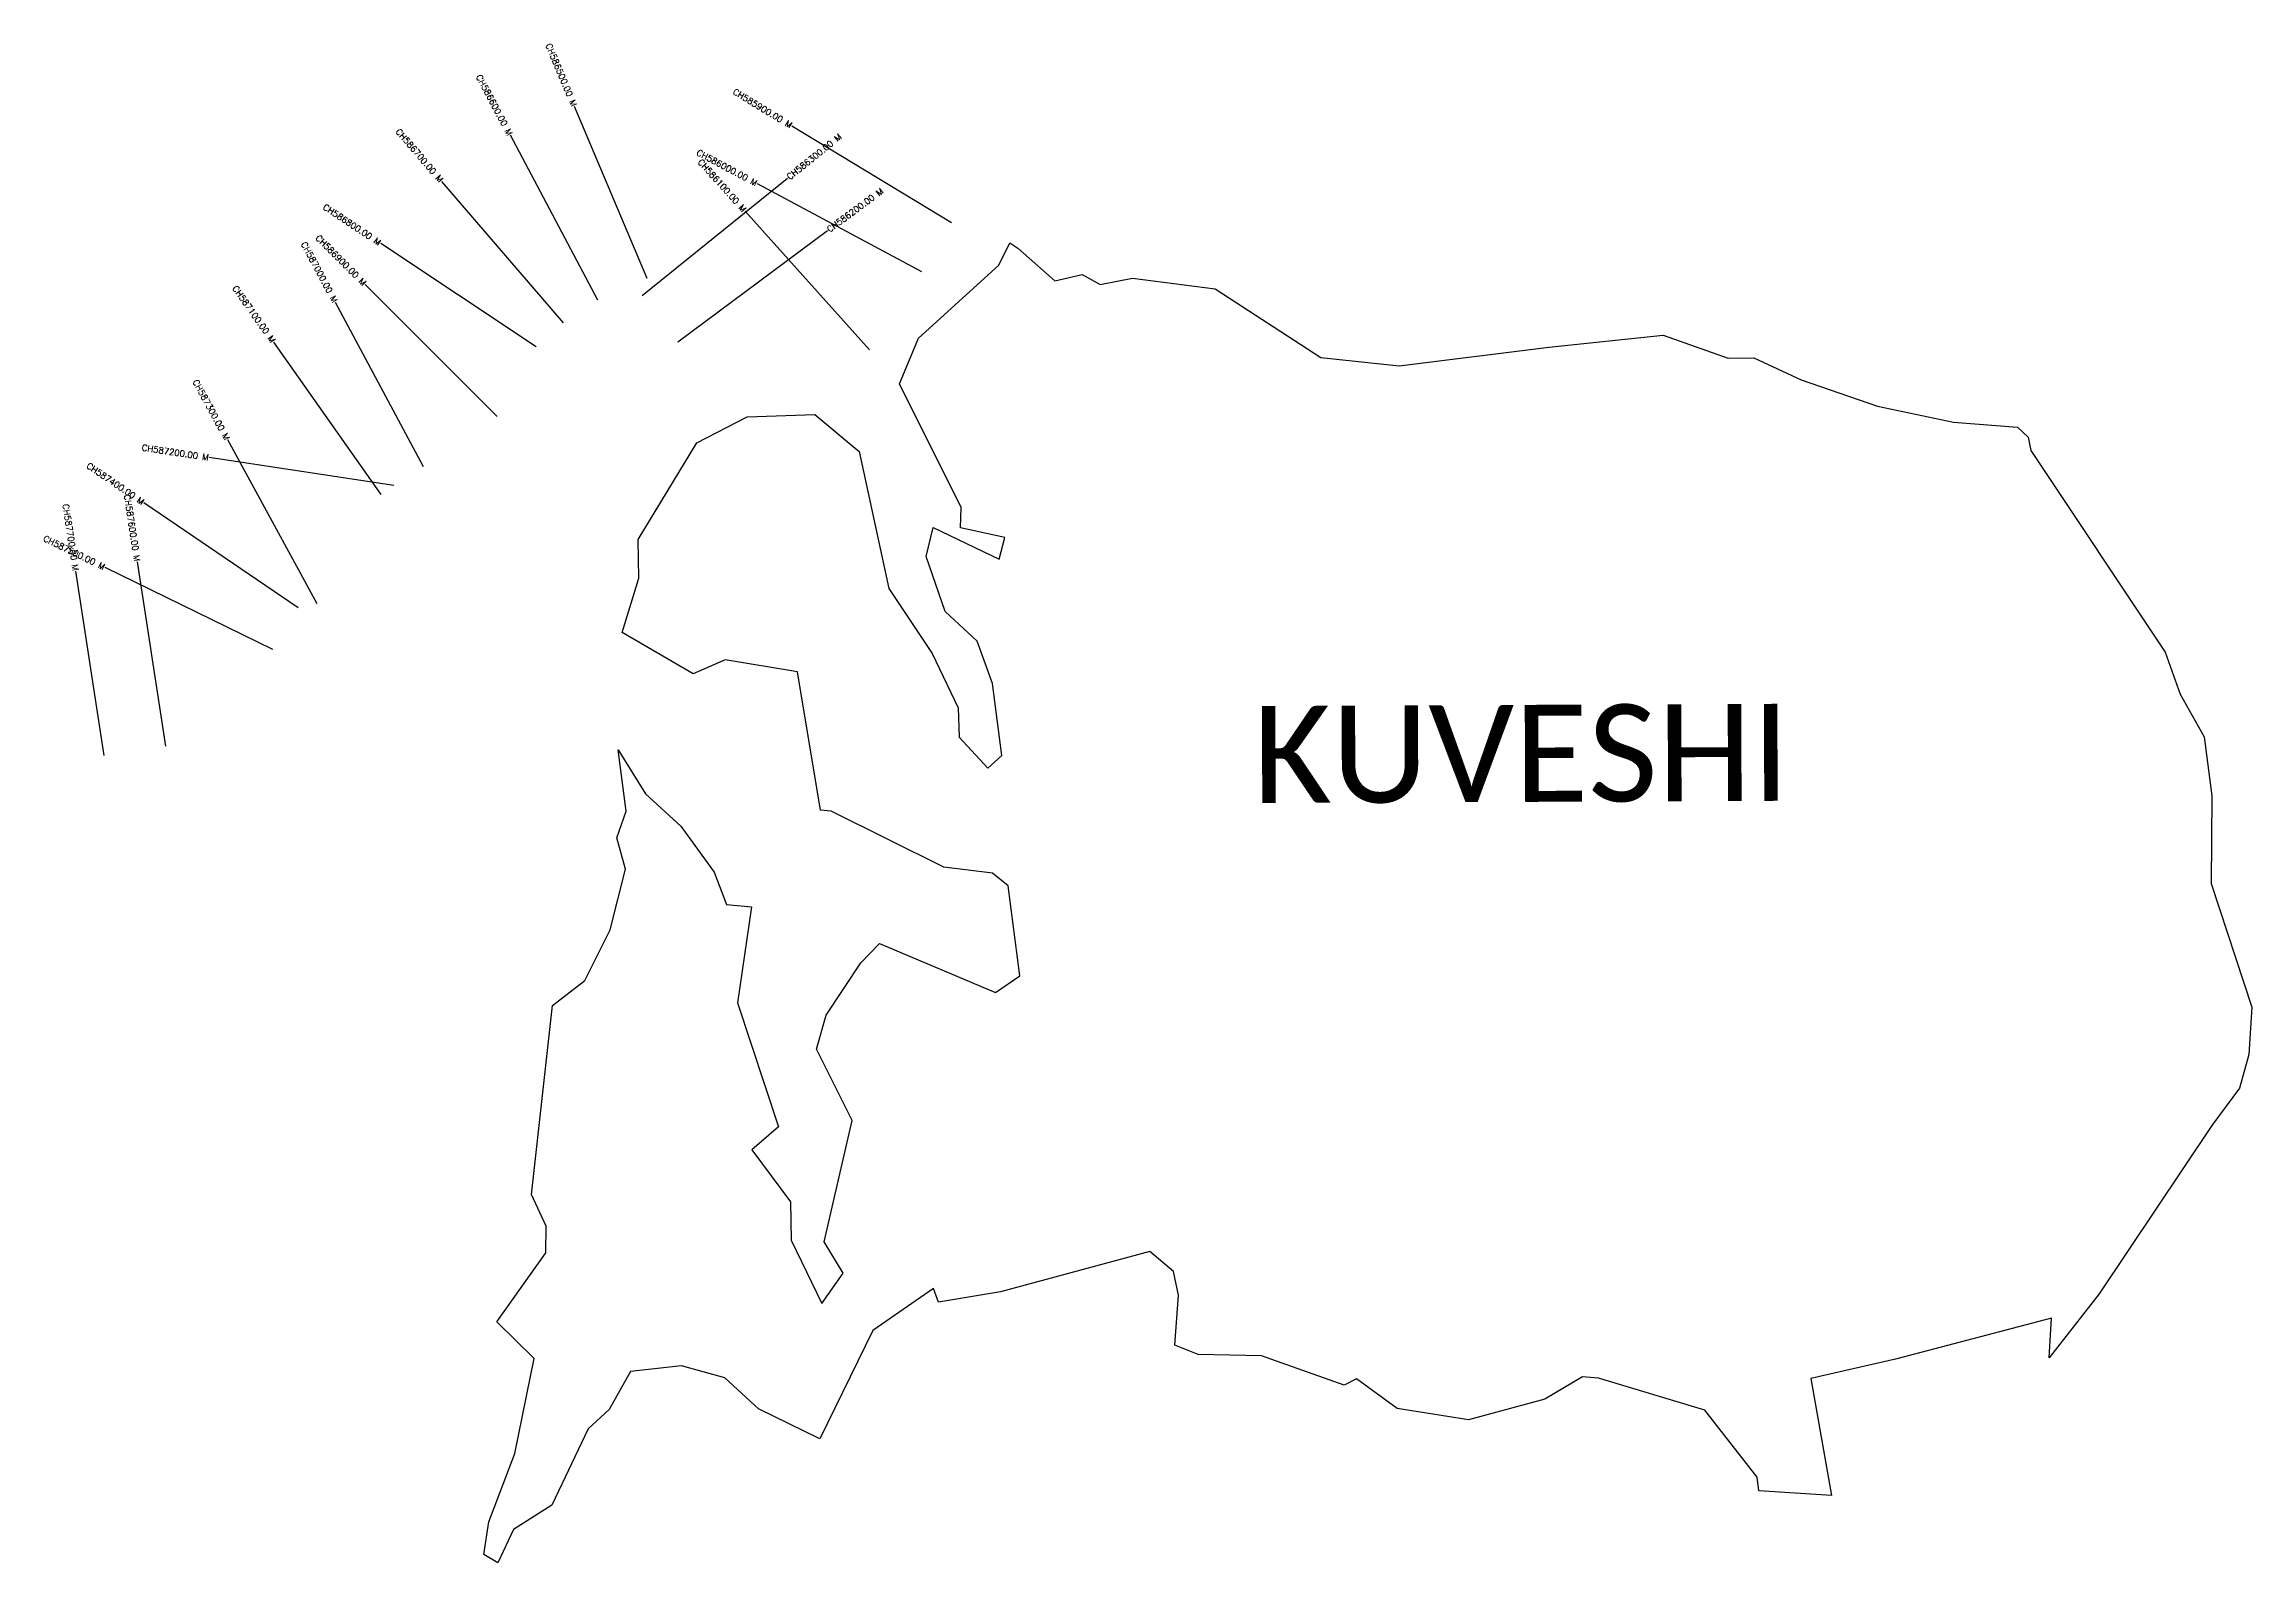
# Model space of a CAD drawing. Header units: metres. Extents: x 320261 to 326370, y 1835241 to 1837683.
# Drawn here: x 322820 to 326370, y 1835241 to 1837683 of the extents above; entities that cross this region are included whole.
import ezdxf
from ezdxf.enums import TextEntityAlignment as Align

# ---------------------------------------------------------------- set-up
doc = ezdxf.new("R2010")
doc.units = ezdxf.units.M
for name, color, linetype in [('CS', 134, 'Continuous'), ('CSMark', 6, 'Continuous'), ('village', 3, 'Continuous'), ('VILLAGE NAME', 250, 'Continuous')]:
    doc.layers.add(name, color=color, linetype=linetype)
doc.styles.get("Standard").update_dxf_attribs({"font": 'simplex.shx'})

msp = doc.modelspace()

# ---------------------------------------------------------------- linework, layer by layer
at = {"layer": 'CS'}
for p, q in [((323789.6, 1837306.2), (323673.1, 1837582.6)), ((324278.9, 1837395.5), (324022.4, 1837551.1)), ((323710.3, 1837271.2), (323569.9, 1837536.3)), ((323655.4, 1837234.7), (323459.6, 1837462.1)), ((323781.8, 1837278.9), (324015.3, 1837467.3)), ((324231.5, 1837316.9), (323966.9, 1837458.3)), ((324147.5, 1837191.3), (323947.1, 1837414.6)), ((323838.9, 1837204.2), (324079.7, 1837383.1)), ((323611.2, 1837196.3), (323361.2, 1837362.1)), ((323548.6, 1837084.1), (323336.5, 1837296.3)), ((323430.3, 1837003.2), (323288.7, 1837267.7)), ((323362.2, 1836958.6), (323189.3, 1837203.7)), ((323259.1, 1836783.1), (323115.3, 1837046.4)), ((323382.1, 1836973.2), (323085.5, 1837018)), ((323228.4, 1836776.6), (322980.3, 1836945.2)), ((322916.8, 1836538.8), (322871.2, 1836835.3)), ((323187.7, 1836709.7), (322918, 1836841.2)), ((323015.7, 1836554), (322970, 1836850.5))]:
    msp.add_line(p, q, dxfattribs=at)
at = {"layer": 'village', "color": 4}
msp.add_polyline3d([(324372.9, 1837363.3, 0), (324385.7, 1837354.7, 0), (324445.3, 1837302.5, 0), (324489.5, 1837312.3, 0), (324518.3, 1837296.5, 0), (324570.2, 1837306.8, 0), (324702.9, 1837289.5, 0), (324873, 1837179.1, 0), (324999, 1837165.4, 0), (325239.7, 1837195.7, 0), (325423.7, 1837214.9, 0), (325527.8, 1837178.2, 0), (325569.3, 1837178.5, 0), (325645.4, 1837143.1, 0), (325768.4, 1837100.9, 0), (325890.3, 1837075.2, 0), (325993.5, 1837067.2, 0), (326010.2, 1837051, 0), (326014.5, 1837029.3, 0), (326230.6, 1836705, 0), (326254.7, 1836637.9, 0), (326293.7, 1836569.3, 0), (326305.6, 1836474, 0), (326304.9, 1836333.4, 0), (326370.2, 1836134.4, 0), (326365.5, 1836058.1, 0), (326350.2, 1836004, 0), (326305.7, 1835943.9, 0), (326124.4, 1835673.4, 0), (326044.2, 1835570.7, 0), (326047.8, 1835634.2, 0), (325797.3, 1835568.3, 0), (325661.1, 1835537.5, 0), (325694.3, 1835349.1, 0), (325577.4, 1835356.9, 0), (325574.7, 1835378.4, 0), (325490.5, 1835486.2, 0), (325319.3, 1835537.7, 0), (325293.9, 1835540.2, 0), (325233.4, 1835503.8, 0), (325110.6, 1835470.9, 0), (324995.8, 1835489.2, 0), (324930.6, 1835536.6, 0), (324910.8, 1835526.7, 0), (324777.5, 1835573.8, 0), (324675.6, 1835575.8, 0), (324638.5, 1835590.9, 0), (324644.1, 1835671.2, 0), (324636, 1835709.6, 0), (324598, 1835741.5, 0), (324358, 1835676.8, 0), (324258, 1835660, 0), (324250.4, 1835681.8, 0), (324152.7, 1835614.5, 0), (324067.6, 1835440.5, 0), (323968.6, 1835488.3, 0), (323914.6, 1835538.6, 0), (323844.7, 1835557.7, 0), (323763.1, 1835548.7, 0), (323728.8, 1835487.5, 0), (323695.1, 1835456.1, 0), (323636.6, 1835333.5, 0), (323575, 1835294.4, 0), (323549.8, 1835240.9, 0), (323527.3, 1835254.2, 0), (323535.3, 1835306.7, 0), (323576.7, 1835416.8, 0), (323608.2, 1835569.5, 0), (323547.9, 1835628.2, 0), (323626.6, 1835739.1, 0), (323627.2, 1835782, 0), (323603.6, 1835833.1, 0), (323637.6, 1836136.9, 0), (323689.7, 1836177.3, 0), (323730.1, 1836258.8, 0), (323754.7, 1836356.3, 0), (323741, 1836406.5, 0), (323756, 1836449.5, 0), (323743, 1836548.3, 0), (323786.9, 1836477.4, 0), (323844, 1836425.6, 0), (323897.2, 1836351.4, 0), (323917.5, 1836299.3, 0), (323957.6, 1836295.6, 0), (323934.8, 1836141.1, 0), (324000.8, 1835941.9, 0), (323958, 1835905.1, 0), (324020.4, 1835821.3, 0), (324021.2, 1835759.8, 0), (324070.4, 1835658, 0), (324105, 1835706.4, 0), (324074.2, 1835756.9, 0), (324119.6, 1835952.2, 0), (324062, 1836066.6, 0), (324077.4, 1836121.5, 0), (324133.3, 1836205.9, 0), (324163.3, 1836236.6, 0), (324349.9, 1836158.1, 0), (324389.1, 1836184.9, 0), (324370.1, 1836329.5, 0), (324344.8, 1836350.1, 0), (324266.7, 1836359.7, 0), (324085.4, 1836449.8, 0), (324068.5, 1836450.9, 0), (324031.6, 1836673.7, 0), (323915.4, 1836693, 0), (323863.6, 1836670.3, 0), (323749.4, 1836736.6, 0), (323776.2, 1836824.1, 0), (323775.5, 1836886.3, 0), (323869.7, 1837042, 0), (323950.4, 1837083.5, 0), (324059.6, 1837087.3, 0), (324130.7, 1837027.7, 0), (324178.4, 1836807.8, 0), (324248.1, 1836703.3, 0), (324289.8, 1836615.5, 0), (324291.2, 1836568.8, 0), (324337.7, 1836518.5, 0), (324360.1, 1836539.2, 0), (324345, 1836654.7, 0), (324320.4, 1836722.9, 0), (324268.8, 1836770.8, 0), (324238.4, 1836859.2, 0), (324249.7, 1836905.8, 0), (324355.5, 1836854.7, 0), (324364.8, 1836889.7, 0), (324293.7, 1836905.1, 0), (324294.5, 1836937.7, 0), (324195.4, 1837136.9, 0), (324226, 1837210.1, 0), (324355.4, 1837327.7, 0), (324372.9, 1837363.3, 0)], close=True, dxfattribs=at)

# ---------------------------------------------------------------- texts
at = {"layer": 'CSMark'}
for s, rotation, p in [('CH586500.00 M', 292.841, (323672.7, 1837583.5)), ('CH586600.00 M', 297.9083, (323569.4, 1837537.1)), ('CH585900.00 M', 328.7633, (324021.6, 1837551.6)), ('CH586700.00 M', 310.7275, (323459, 1837462.8)), ('CH586000.00 M', 331.8922, (323966, 1837458.7)), ('CH586100.00 M', 311.9081, (323946.5, 1837415.3)), ('CH586800.00 M', 326.4499, (323360.3, 1837362.7)), ('CH587000.00 M', 298.1674, (323288.2, 1837268.5)), ('CH586900.00 M', 314.9857, (323335.8, 1837297)), ('CH587100.00 M', 305.2046, (323188.7, 1837204.5)), ('CH587300.00 M', 298.6454, (323114.8, 1837047.3)), ('CH587400.00 M', 325.8005, (322979.5, 1836945.7)), ('CH587200.00 M', 351.3995, (323084.5, 1837018.2)), ('CH587700.00 M', 278.7558, (322871, 1836836.3)), ('CH587600.00 M', 278.7558, (322969.9, 1836851.5)), ('CH587500.00 M', 334, (322917.1, 1836841.6))]:
    msp.add_text(s, height=10, rotation=rotation, dxfattribs=at).set_placement(p, align=Align.MIDDLE_RIGHT)
for s, rotation, p in [('CH586300.00 M', 38.8866, (324016.1, 1837467.9)), ('CH586200.00 M', 36.6094, (324080.5, 1837383.7))]:
    msp.add_text(s, height=10, rotation=rotation, dxfattribs=at).set_placement(p, align=Align.MIDDLE_LEFT)
at = {"layer": 'VILLAGE NAME', "insert": (324763.5, 1836618.6), "char_height": 155.989, "attachment_point": 1, "rotation": 0.2435}
msp.add_mtext_dynamic_manual_height_columns('{\\fCalibri|b0|i0|c0|p34;KUVESHI}', width=1432.739, gutter_width=779.9, heights=[0], dxfattribs=at)

doc.saveas('drawing.dxf')
